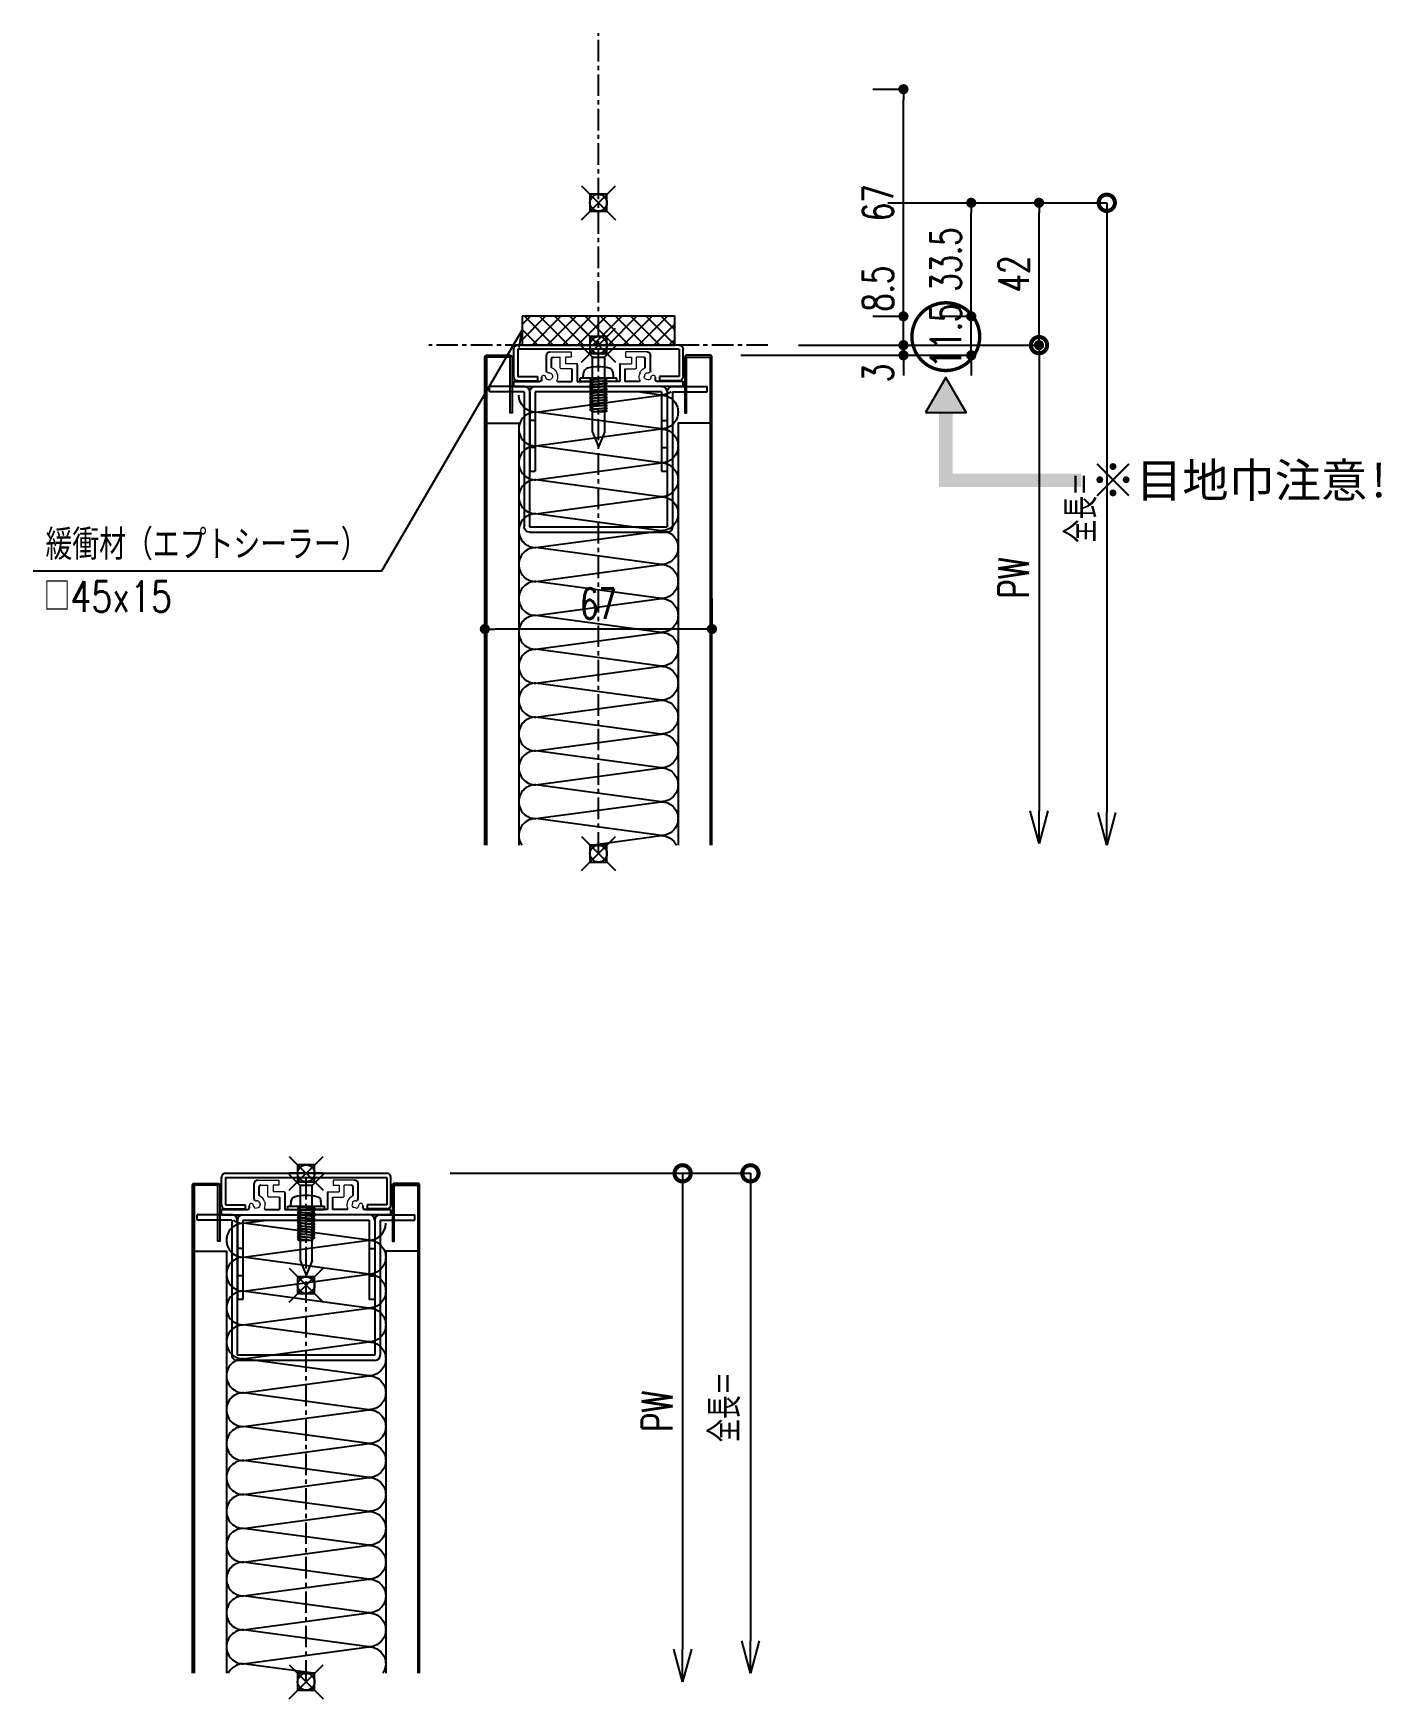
# Model space of a CAD drawing. Extents: x -275225 to 47266, y -41063 to 95295.
# Drawn here: x -221641.1 to -221243.3, y -17366.6 to -16875.3 of the extents above; entities that cross this region are included whole.
import ezdxf

# ---------------------------------------------------------------- set-up
doc = ezdxf.new("R2010")
doc.units = 0
doc.header["$LTSCALE"] = 0.2
doc.header["$PDMODE"] = 99
doc.header["$PDSIZE"] = 5
doc.linetypes.add('CENTER', pattern=[50.8, 31.75, -6.35, 6.35, -6.35])
doc.linetypes.add('HIDDEN', pattern=[9.525, 6.35, -3.175])
doc.layers.add('_ポイント', color=1, linetype='Continuous', plot=False)
for name, color, linetype in [('_基準', 1, 'CENTER'), ('_文字', 3, 'Continuous'), ('_製品', 4, 'Continuous'), ('_製品寸法', 9, 'Continuous')]:
    doc.layers.add(name, color=color, linetype=linetype)
doc.styles.add('OKAMURA', font='SIMPLEX.shx', dxfattribs={"width": 0.7, "bigfont": 'BIGFONT.shx'})
doc.styles.add('OKAMURA-M', font='')
doc.styles.get('OKAMURA-M').set_extended_font_data('MS Mincho')
doc.dimstyles.new('OKAMURA-003', dxfattribs={"dimscale": 3, "dimtxt": 3, "dimasz": 1, "dimexe": 0, "dimexo": 3, "dimgap": 1, "dimtad": 1, "dimdec": 3, "dimdsep": 46, "dimtxsty": 'OKAMURA', "dimblk1": 'DOT', "dimblk2": 'DOT', "dimsah": 1, "dimcen": 0, "dimclrd": 9, "dimclre": 9, "dimclrt": 3, "dimadec": 0, "dimazin": 0, "dimtfac": 1, "dimtdec": 3, "dimtix": 1, "dimtmove": 2, "dimatfit": 3, "dimldrblk": 'NONE', "dimfxl": 0, "dimtolj": 1, "dimarcsym": 0})

# ---------------------------------------------------------------- blocks, each defined once
blk = doc.blocks.new('_DOT')
at = {"color": 0, "linetype": 'ByBlock'}
blk.add_line((-0.5, 0), (-1, 0), dxfattribs=at)
at = {"color": 0, "linetype": 'ByBlock', "const_width": 0.5}
blk.add_lwpolyline([(-0.25, 0, 1), (0.25, 0, 1)], format="xyb", close=True, dxfattribs=at)
blk = doc.blocks.new('*D577')
at = {"layer": '_製品寸法', "color": 9, "lineweight": -2, "transparency": 16777216}
for p, q in [((-33.5, -116.76), (-33.5, -125.76)), ((33.5, -116.76), (33.5, -125.76)), ((30.5, -125.76), (-30.5, -125.76))]:
    blk.add_line(p, q, dxfattribs=at)
at = {"layer": 'Defpoints', "color": 0, "transparency": 16777216}
for p in [(-33.5, -125.76), (-33.5, -125.76), (33.5, -125.76)]:
    blk.add_point(p, dxfattribs=at)
at = {"layer": '_製品寸法', "color": 9, "lineweight": -2, "transparency": 16777216, "xscale": 3, "yscale": 3, "zscale": 3, "rotation": 180}
blk.add_blockref('_DOT', (-33.5, -125.76), dxfattribs=at)
at = {"layer": '_製品寸法', "color": 9, "lineweight": -2, "transparency": 16777216, "xscale": 3, "yscale": 3, "zscale": 3}
blk.add_blockref('_DOT', (33.5, -125.76), dxfattribs=at)
at = {"layer": '_製品寸法', "color": 3, "transparency": 16777216, "insert": (0, -118.26), "char_height": 9, "attachment_point": 5, "style": 'OKAMURA'}
blk.add_mtext('\\A1;67', dxfattribs=at)
blk = doc.blocks.new('_None')
blk = doc.blocks.new('_DotSmall')
at = {"color": 0, "linetype": 'ByBlock', "const_width": 0.5}
blk.add_lwpolyline([(-0.0625, 0, 1), (0.0625, 0, 1)], format="xyb", close=True, dxfattribs=at)
blk = doc.blocks.new('_Open30')
at = {"color": 0, "linetype": 'ByBlock', "lineweight": -2}
for p, q in [((-1, 0.268), (0, 0)), ((0, 0), (-1, -0.268)), ((0, 0), (-1, 0))]:
    blk.add_line(p, q, dxfattribs=at)
blk = doc.blocks.new('*D578')
at = {"layer": '_製品寸法', "color": 9, "lineweight": -2, "transparency": 16777216}
for p, q in [((59, -42), (130, -42)), ((130, -42), (130, -179.4))]:
    blk.add_line(p, q, dxfattribs=at)
at = {"layer": 'Defpoints', "color": 0, "transparency": 16777216}
for p in [(50, -42), (35, -189), (130, -189)]:
    blk.add_point(p, dxfattribs=at)
at = {"layer": '_製品寸法', "color": 9, "lineweight": -2, "transparency": 16777216, "xscale": 9.600000000000001, "yscale": 9.600000000000001, "zscale": 9.600000000000001}
for name, p, rotation in [('_DotSmall', (130, -42), 90), ('_Open30', (130, -189), 270)]:
    blk.add_blockref(name, p, dxfattribs=dict(at, rotation=rotation))
at = {"layer": '_製品寸法', "color": 3, "transparency": 16777216, "insert": (122.5, -110.7), "char_height": 9, "attachment_point": 5, "rotation": 90, "style": 'OKAMURA'}
blk.add_mtext('\\A1;PW', dxfattribs=at)
blk = doc.blocks.new('*D579')
at = {"layer": '_製品寸法', "color": 9, "lineweight": -2, "transparency": 16777216}
for p, q in [((121, 0), (130, 0)), ((130, -39), (130, -3)), ((59, -42), (130, -42))]:
    blk.add_line(p, q, dxfattribs=at)
at = {"layer": 'Defpoints', "color": 0, "transparency": 16777216}
for p in [(130, 0), (130, 0), (50, -42)]:
    blk.add_point(p, dxfattribs=at)
at = {"layer": '_製品寸法', "color": 9, "lineweight": -2, "transparency": 16777216, "xscale": 3, "yscale": 3, "zscale": 3}
for p, rotation in [((130, 0), 90), ((130, -42), 270)]:
    blk.add_blockref('_DOT', p, dxfattribs=dict(at, rotation=rotation))
at = {"layer": '_製品寸法', "color": 3, "transparency": 16777216, "insert": (122.5, -21), "char_height": 9, "attachment_point": 5, "rotation": 90, "style": 'OKAMURA'}
blk.add_mtext('\\A1;42', dxfattribs=at)
blk = doc.blocks.new('*D580')
at = {"layer": '_製品寸法', "color": 9, "lineweight": -2, "transparency": 16777216}
for p, q in [((110, -30.5), (110, -27.5)), ((101, -33.5), (110, -33.5)), ((110, -45), (110, -33.5)), ((42, -45), (110, -45)), ((110, -48), (110, -51))]:
    blk.add_line(p, q, dxfattribs=at)
at = {"layer": 'Defpoints', "color": 0, "transparency": 16777216}
for p in [(110, -33.5), (110, -33.5), (33, -45)]:
    blk.add_point(p, dxfattribs=at)
at = {"layer": '_製品寸法', "color": 9, "lineweight": -2, "transparency": 16777216, "xscale": 3, "yscale": 3, "zscale": 3}
for p, rotation in [((110, -33.5), 270), ((110, -45), 90)]:
    blk.add_blockref('_DOT', p, dxfattribs=dict(at, rotation=rotation))
at = {"layer": '_製品寸法', "color": 3, "transparency": 16777216, "insert": (102.5, -39.25), "char_height": 9, "attachment_point": 5, "rotation": 90, "style": 'OKAMURA'}
blk.add_mtext('\\A1;11.5', dxfattribs=at)
blk = doc.blocks.new('*D581')
at = {"layer": '_製品寸法', "color": 9, "lineweight": -2, "transparency": 16777216}
for p, q in [((101, 0), (110, 0)), ((110, -30.5), (110, -3)), ((101, -33.5), (110, -33.5))]:
    blk.add_line(p, q, dxfattribs=at)
at = {"layer": 'Defpoints', "color": 0, "transparency": 16777216}
for p in [(110, 0), (110, 0), (110, -33.5)]:
    blk.add_point(p, dxfattribs=at)
at = {"layer": '_製品寸法', "color": 9, "lineweight": -2, "transparency": 16777216, "xscale": 3, "yscale": 3, "zscale": 3}
for p, rotation in [((110, 0), 90), ((110, -33.5), 270)]:
    blk.add_blockref('_DOT', p, dxfattribs=dict(at, rotation=rotation))
at = {"layer": '_製品寸法', "color": 3, "transparency": 16777216, "insert": (102.5, -16.75), "char_height": 9, "attachment_point": 5, "rotation": 90, "style": 'OKAMURA'}
blk.add_mtext('\\A1;33.5', dxfattribs=at)
blk = doc.blocks.new('*D582')
at = {"layer": '_製品寸法', "color": 9, "lineweight": -2, "transparency": 16777216}
for p, q in [((90, -39), (90, -36)), ((59, -42), (90, -42)), ((90, -45), (90, -42)), ((42, -45), (90, -45)), ((90, -48), (90, -51))]:
    blk.add_line(p, q, dxfattribs=at)
at = {"layer": 'Defpoints', "color": 0, "transparency": 16777216}
for p in [(50, -42), (90, -42), (33, -45)]:
    blk.add_point(p, dxfattribs=at)
at = {"layer": '_製品寸法', "color": 9, "lineweight": -2, "transparency": 16777216, "xscale": 3, "yscale": 3, "zscale": 3}
for p, rotation in [((90, -42), 270), ((90, -45), 90)]:
    blk.add_blockref('_DOT', p, dxfattribs=dict(at, rotation=rotation))
at = {"layer": '_製品寸法', "color": 3, "transparency": 16777216, "insert": (82.5, -50.24), "char_height": 9, "attachment_point": 5, "rotation": 90, "style": 'OKAMURA'}
blk.add_mtext('\\A1;3', dxfattribs=at)
blk = doc.blocks.new('*D583')
at = {"layer": '_製品寸法', "color": 9, "lineweight": -2, "transparency": 16777216}
for p, q in [((90, -30.5), (90, -27.5)), ((81, -33.5), (90, -33.5)), ((90, -42), (90, -33.5)), ((59, -42), (90, -42)), ((90, -45), (90, -48))]:
    blk.add_line(p, q, dxfattribs=at)
at = {"layer": 'Defpoints', "color": 0, "transparency": 16777216}
for p in [(90, -33.5), (90, -33.5), (50, -42)]:
    blk.add_point(p, dxfattribs=at)
at = {"layer": '_製品寸法', "color": 9, "lineweight": -2, "transparency": 16777216, "xscale": 3, "yscale": 3, "zscale": 3}
for p, rotation in [((90, -33.5), 270), ((90, -42), 90)]:
    blk.add_blockref('_DOT', p, dxfattribs=dict(at, rotation=rotation))
at = {"layer": '_製品寸法', "color": 3, "transparency": 16777216, "insert": (82.5, -25.35), "char_height": 9, "attachment_point": 5, "rotation": 90, "style": 'OKAMURA'}
blk.add_mtext('\\A1;8.5', dxfattribs=at)
blk = doc.blocks.new('*D584')
at = {"layer": '_製品寸法', "color": 9, "lineweight": -2, "transparency": 16777216}
for p, q in [((81, 33.5), (90, 33.5)), ((90, -30.5), (90, 30.5)), ((81, -33.5), (90, -33.5))]:
    blk.add_line(p, q, dxfattribs=at)
at = {"layer": 'Defpoints', "color": 0, "transparency": 16777216}
for p in [(90, 33.5), (90, 33.5), (90, -33.5)]:
    blk.add_point(p, dxfattribs=at)
at = {"layer": '_製品寸法', "color": 9, "lineweight": -2, "transparency": 16777216, "xscale": 3, "yscale": 3, "zscale": 3}
for p, rotation in [((90, 33.5), 90), ((90, -33.5), 270)]:
    blk.add_blockref('_DOT', p, dxfattribs=dict(at, rotation=rotation))
at = {"layer": '_製品寸法', "color": 3, "transparency": 16777216, "insert": (82.5, 0), "char_height": 9, "attachment_point": 5, "rotation": 90, "style": 'OKAMURA'}
blk.add_mtext('\\A1;67', dxfattribs=at)
blk = doc.blocks.new('P16KONEJI')
at = {"layer": '_製品', "color": 0, "linetype": 'ByBlock'}
for p, q in [((3.3, 9.92), (1.84, 9.79)), ((3.3, 10.84), (3.3, 0)), ((4.3, 10.84), (3.3, 10.84)), ((4.3, 10.84), (4.3, 0)), ((3.3, 7.83), (3.35, 7.92)), ((3.35, 7.92), (3.45, 7.92)), ((3.35, 7.92), (3.75, 2.92)), ((3.45, 7.92), (3.7, 7.49)), ((3.45, 7.92), (3.85, 2.92)), ((3.9, 7.49), (4.15, 7.92)), ((4.15, 7.92), (4.25, 7.92)), ((4.15, 7.92), (4.55, 2.92)), ((4.25, 7.92), (4.5, 7.49)), ((4.25, 7.92), (4.65, 2.92)), ((4.7, 7.49), (4.95, 7.92)), ((4.95, 7.92), (5.35, 2.92)), ((4.95, 7.92), (5.05, 7.92)), ((5.05, 7.92), (5.45, 2.92)), ((5.05, 7.92), (5.3, 7.49)), ((5.5, 7.49), (5.75, 7.92)), ((5.75, 7.92), (5.85, 7.92)), ((5.75, 7.92), (6.15, 2.92)), ((5.85, 7.92), (6.1, 7.49)), ((5.85, 7.92), (6.25, 2.92)), ((6.3, 7.49), (6.55, 7.92)), ((6.55, 7.92), (6.65, 7.92)), ((6.55, 7.92), (6.95, 2.92)), ((6.65, 7.92), (6.9, 7.49)), ((6.65, 7.92), (7.05, 2.92)), ((7.1, 7.49), (7.35, 7.92)), ((7.35, 7.92), (7.45, 7.92)), ((7.35, 7.92), (7.75, 2.92)), ((7.45, 7.92), (7.7, 7.49)), ((7.45, 7.92), (7.85, 2.92)), ((7.9, 7.49), (8.15, 7.92)), ((8.15, 7.92), (8.25, 7.92)), ((8.15, 7.92), (8.55, 2.92)), ((8.25, 7.92), (8.5, 7.49)), ((8.25, 7.92), (8.65, 2.92)), ((8.7, 7.49), (8.95, 7.92)), ((8.95, 7.92), (9.05, 7.92)), ((8.95, 7.92), (9.35, 2.92)), ((9.05, 7.92), (9.3, 7.49)), ((9.05, 7.92), (9.45, 2.92)), ((9.5, 7.49), (9.75, 7.92)), ((9.75, 7.92), (9.85, 7.92)), ((9.75, 7.92), (10.15, 2.92)), ((9.85, 7.92), (10.1, 7.49)), ((9.85, 7.92), (10.25, 2.92)), ((10.3, 7.49), (10.55, 7.92)), ((10.55, 7.92), (10.65, 7.92)), ((10.55, 7.92), (10.95, 2.92)), ((10.65, 7.92), (10.9, 7.49)), ((10.65, 7.92), (11.05, 2.92)), ((11.1, 7.49), (11.35, 7.92)), ((11.35, 7.92), (11.45, 7.92)), ((11.35, 7.92), (11.75, 2.92)), ((11.45, 7.92), (11.7, 7.49)), ((11.45, 7.92), (11.85, 2.92)), ((11.9, 7.49), (12.15, 7.92)), ((12.15, 7.92), (12.25, 7.92)), ((12.15, 7.92), (12.55, 2.92)), ((12.25, 7.92), (12.5, 7.49)), ((12.25, 7.92), (12.65, 2.92)), ((12.7, 7.49), (12.95, 7.92)), ((12.95, 7.92), (13.05, 7.92)), ((12.95, 7.92), (13.3, 3.55)), ((13.05, 7.92), (13.3, 7.49)), ((13.05, 7.92), (13.3, 3.55)), ((13.3, 7.49), (13.3, 3.55)), ((3.3, 0.92), (1.84, 1.05)), ((3.5, 3.35), (3.75, 2.92)), ((3.75, 2.92), (3.85, 2.92)), ((3.85, 2.92), (4.1, 3.35)), ((4.3, 3.35), (4.55, 2.92)), ((4.55, 2.92), (4.65, 2.92)), ((4.65, 2.92), (4.9, 3.35)), ((5.1, 3.35), (5.35, 2.92)), ((5.35, 2.92), (5.45, 2.92)), ((5.45, 2.92), (5.7, 3.35)), ((5.9, 3.35), (6.15, 2.92)), ((6.15, 2.92), (6.25, 2.92)), ((6.25, 2.92), (6.5, 3.35)), ((6.7, 3.35), (6.95, 2.92)), ((6.95, 2.92), (7.05, 2.92)), ((7.05, 2.92), (7.3, 3.35)), ((7.5, 3.35), (7.75, 2.92)), ((7.75, 2.92), (7.85, 2.92)), ((7.85, 2.92), (8.1, 3.35)), ((8.3, 3.35), (8.55, 2.92)), ((8.55, 2.92), (8.65, 2.92)), ((8.65, 2.92), (8.9, 3.35)), ((9.1, 3.35), (9.35, 2.92)), ((9.35, 2.92), (9.45, 2.92)), ((9.45, 2.92), (9.7, 3.35)), ((9.9, 3.35), (10.15, 2.92)), ((10.15, 2.92), (10.25, 2.92)), ((10.25, 2.92), (10.5, 3.35)), ((10.7, 3.35), (10.95, 2.92)), ((10.95, 2.92), (11.05, 2.92)), ((11.05, 2.92), (11.3, 3.35)), ((11.5, 3.35), (11.75, 2.92)), ((11.75, 2.92), (11.85, 2.92)), ((11.85, 2.92), (12.1, 3.35)), ((12.3, 3.35), (12.55, 2.92)), ((12.55, 2.92), (12.65, 2.92)), ((12.65, 2.92), (12.9, 3.35)), ((13.3, 3.55), (12.96, 3.4)), ((4.3, 0), (3.3, 0))]:
    blk.add_line(p, q, dxfattribs=at)
for centre, radius, start, end in [((12, 5.42), 12, 164.506, 195.494), ((1.98, 8.2), 1.6, 95, 164.506), ((3.8, 7.54), 0.115, 210, 330), ((4.6, 7.54), 0.115, 210, 330), ((5.4, 7.54), 0.115, 210, 330), ((6.2, 7.54), 0.115, 210, 330), ((7, 7.54), 0.115, 210, 330), ((7.8, 7.54), 0.115, 210, 330), ((8.6, 7.54), 0.115, 210, 330), ((9.4, 7.54), 0.115, 210, 330), ((10.2, 7.54), 0.115, 210, 330), ((11, 7.54), 0.115, 210, 330), ((11.8, 7.54), 0.115, 210, 330), ((12.6, 7.54), 0.115, 210, 330), ((1.98, 2.64), 1.6, 195.494, 265), ((3.4, 3.3), 0.115, 30, 150), ((4.2, 3.3), 0.115, 30, 150), ((5, 3.3), 0.115, 30, 150), ((5.8, 3.3), 0.115, 30, 150), ((6.6, 3.3), 0.115, 30, 150), ((7.4, 3.3), 0.115, 30, 150), ((8.2, 3.3), 0.115, 30, 150), ((9, 3.3), 0.115, 30, 150), ((9.8, 3.3), 0.115, 30, 150), ((10.6, 3.3), 0.115, 30, 150), ((11.4, 3.3), 0.115, 30, 150), ((12.2, 3.3), 0.115, 30, 150), ((13, 3.3), 0.115, 112.5605, 150)]:
    blk.add_arc(centre, radius, start, end, dxfattribs=at)
blk = doc.blocks.new('A$C6158021A')
at = {"color": 0, "linetype": 'ByBlock'}
for p, q in [((-13.799999, 32.100011), (-12.200001, 32.100011)), ((-13.799999, 21.900011), (-13.799999, 32.100011)), ((-12.200001, 21.900013), (-12.200001, 32.100011)), ((-55.200001, -20.29999), (-55.200001, 20.300013)), ((-13.801264, 21.900011), (-53.600001, 21.900011)), ((-13.800001, 20.300013), (-53.600001, 20.300013)), ((-53.600001, -20.29999), (-53.600001, 20.300013)), ((-13.800001, 20.250011), (-37.200001, 20.250011)), ((-37.200001, 18.650011), (-37.200001, 20.250011)), ((-30.200001, 18.650011), (-30.200001, 20.250011)), ((-22.200001, 18.650011), (-22.200001, 20.250011)), ((-13.800001, 18.650011), (-37.200001, 18.650011)), ((-13.800001, 18.650011), (-13.800001, -18.649989)), ((-13.800001, -18.649989), (-37.200001, -18.649989)), ((-37.200001, -20.249989), (-37.200001, -18.649989)), ((-30.200001, -18.649988), (-30.200001, -20.249988)), ((-22.200001, -18.649988), (-22.200001, -20.249988)), ((-13.799999, -20.29999), (-53.600001, -20.29999)), ((-13.799999, -21.899989), (-53.600001, -21.899989)), ((-13.800001, -20.249989), (-37.200001, -20.249989)), ((-13.799999, -21.899988), (-13.799999, -32.099988)), ((-12.200001, -21.900013), (-12.200001, -32.100011)), ((-13.799999, -32.099989), (-12.200001, -32.099989))]:
    blk.add_line(p, q, dxfattribs=at)
for centre, start, end in [((-53.600001, 20.300011), 90, 180), ((-13.800001, 21.900013), 270, 0), ((-13.800001, 18.650011), 0, 90), ((-13.800001, -18.649989), 270, 0), ((-53.600001, -20.299988), 180, 270), ((-13.800001, -21.900013), 0, 90)]:
    blk.add_arc(centre, 1.6, start, end, dxfattribs=at)
blk = doc.blocks.new('A$C74EC5A1A')
at = {"layer": '_製品', "color": 0, "linetype": 'ByBlock'}
for p, q in [((0, 10), (0, 8.9)), ((0.2, 10.2), (24.7, 10.2)), ((0.2, 10.2), (24.7, 10.2)), ((0.2, 10.2), (24.7, 10.2)), ((25, 9.9), (24.7, 10.2)), ((25.3, 10.2), (24.7, 10.2)), ((25.3, 10.2), (25, 9.9)), ((49.8, 10.2), (25.3, 10.2)), ((50, 10), (50, 8.9)), ((0.2, 8.7), (7.72, 8.7)), ((5.4, 8.7), (0.5, 8.7)), ((7.4, 8.7), (2.5, 8.7)), ((8.22, 7.46), (8.22, 8.2)), ((9.66, 5.57), (9.66, 1)), ((9.84, 6), (9.74, 5.83)), ((12.88, 8.7), (17.19, 8.7)), ((17.19, 5), (17.19, 8.7)), ((18.69, 8.7), (24.7, 8.7)), ((18.69, 3.7), (18.69, 8.7)), ((24.7, 8.7), (25, 9)), ((25.3, 8.7), (25, 9)), ((31.31, 8.7), (25.3, 8.7)), ((31.31, 3.7), (31.31, 8.7)), ((37.12, 8.7), (32.81, 8.7)), ((32.81, 5), (32.81, 8.7)), ((40.16, 6), (40.26, 5.83)), ((40.34, 5.57), (40.34, 1)), ((41.78, 7.46), (41.78, 8.2)), ((49.8, 8.7), (42.28, 8.7)), ((11.16, 4.55), (11.16, 2)), ((38.84, 4.55), (38.84, 2))]:
    blk.add_line(p, q, dxfattribs=at)
at = {"layer": '_製品', "color": 0, "linetype": 'ByBlock', "lineweight": 15}
for p, q in [((9.51, 7.69), (9.38, 7.2)), ((10.39, 6.15), (10.27, 6.19)), ((10.43, 8.22), (10.91, 8.09)), ((10.43, 8.22), (10.91, 8.09)), ((11.31, 6.68), (11.44, 7.17)), ((12.76, 6.3), (12.89, 6.78)), ((17.19, 5), (14.05, 5)), ((32.81, 5), (35.95, 5)), ((37.24, 6.3), (37.11, 6.78)), ((38.69, 6.68), (38.56, 7.17)), ((39.57, 8.22), (39.09, 8.09)), ((39.57, 8.22), (39.09, 8.09)), ((39.61, 6.15), (39.73, 6.19)), ((40.49, 7.69), (40.62, 7.2)), ((11.66, 1.5), (13.75, 1.5)), ((13.75, 4.7), (13.75, 1.5)), ((18.49, 3.5), (15.25, 3.5)), ((15.25, 1.5), (15.25, 3.5)), ((17, 1.5), (15.25, 1.5)), ((17, 0), (17, 1.5)), ((31.51, 3.5), (34.75, 3.5)), ((33, 0), (33, 1.5)), ((33, 1.5), (34.75, 1.5)), ((34.75, 1.5), (34.75, 3.5)), ((36.25, 4.7), (36.25, 1.5)), ((38.34, 1.5), (36.25, 1.5)), ((10.66, 0), (17, 0)), ((39.34, 0), (33, 0))]:
    blk.add_line(p, q, dxfattribs=at)
at = {"layer": '_製品', "color": 0, "linetype": 'ByBlock'}
for centre, radius, start, end in [((0.2, 10), 0.2, 90, 180), ((49.8, 10), 0.2, 0, 90), ((0.2, 8.9), 0.2, 180, 270), ((7.72, 8.2), 0.5, 0, 90), ((10.16, 5.57), 0.5, 147.6627, 180), ((39.84, 5.57), 0.5, 0, 32.3373), ((42.28, 8.2), 0.5, 90, 180), ((49.8, 8.9), 0.2, 270, 0), ((10.66, 1), 1, 180, 270), ((11.66, 2), 0.5, 180, 270), ((18.49, 3.7), 0.2, 270, 0), ((31.51, 3.7), 0.2, 180, 270), ((38.34, 2), 0.5, 270, 0), ((39.34, 1), 1, 270, 0)]:
    blk.add_arc(centre, radius, start, end, dxfattribs=at)
at = {"layer": '_製品', "color": 0, "linetype": 'ByBlock', "lineweight": 15}
for centre, radius, start, end in [((8.83, 7.46), 0.607, 180, 334.8239), ((10.23, 7.49), 0.75, 75, 165), ((10.17, 5.82), 0.375, 75, 152.8081), ((10.59, 6.88), 0.75, 255, 345), ((10.72, 7.36), 0.75, 345, 75), ((10.59, 6.88), 2.25, 288.4094, 345), ((12.88, 8.5), 0.2, 90, 207.8181), ((10.72, 7.36), 2.25, 345, 27.8181), ((14.05, 4.7), 0.3, 90, 180), ((35.95, 4.7), 0.3, 0, 90), ((39.28, 7.36), 2.25, 152.1819, 195), ((37.12, 8.5), 0.2, 332.1819, 90), ((39.41, 6.88), 2.25, 195, 251.5906), ((39.28, 7.36), 0.75, 105, 195), ((39.41, 6.88), 0.75, 195, 285), ((39.77, 7.49), 0.75, 15, 105), ((39.83, 5.82), 0.375, 27.1919, 105), ((41.17, 7.46), 0.607, 205.1761, 0), ((11.36, 4.55), 0.2, 108.4094, 180), ((38.64, 4.55), 0.2, 0, 71.5906)]:
    blk.add_arc(centre, radius, start, end, dxfattribs=at)
blk = doc.blocks.new('A$C7A8C021E')
at = {"color": 0, "linetype": 'ByBlock'}
for p, q in [((1.2, 10.5), (7, 10.5)), ((7, 9.3), (7, 10.5)), ((48.8, 10.5), (43, 10.5)), ((43, 9.3), (43, 10.5)), ((0, 9.3), (0, 1.2)), ((1.2, 1.2), (1.2, 9.3)), ((1.2, 9.3), (7, 9.3)), ((48.8, 9.3), (43, 9.3)), ((48.8, 1.2), (48.8, 9.3)), ((50, 9.3), (50, 1.2)), ((48.8, 1.2), (1.2, 1.2)), ((48.8, 0), (1.2, 0))]:
    blk.add_line(p, q, dxfattribs=at)
for centre, start, end in [((1.2, 9.3), 90, 180), ((48.8, 9.3), 0, 90), ((1.2, 1.2), 180, 270), ((48.8, 1.2), 270, 0)]:
    blk.add_arc(centre, 1.2, start, end, dxfattribs=at)
blk = doc.blocks.new('A$C693A4085')
for p, q in [((-1.78, 25.71), (0, 30)), ((1.78, 25.71), (0, 30)), ((-1.78, 25.71), (-1.78, 3.56)), ((1.78, 3.56), (1.78, 25.71)), ((-5, 0.33), (-1.78, 3.56)), ((-5, 0.33), (-5, 0)), ((-5, 0), (5, 0)), ((-1.78, 3.56), (1.78, 3.56)), ((5, 0.33), (1.78, 3.56)), ((5, 0.33), (5, 0))]:
    blk.add_line(p, q)
blk = doc.blocks.new('P16-SH_交差（負）')
h = blk.add_hatch()
h.set_pattern_fill('ANSI37', color=256, angle=90, style=0)
h.set_pattern_definition([(135, (2054.6338, -2599.3073), (-2.245064, -2.245064), []), (225, (2054.6338, -2599.3073), (2.245064, -2.245064), [])])
h.paths.add_polyline_path([(-22.5, 33.5), (-22.5, 42), (22.5, 42), (22.5, 33.5)])
at = {"color": 6, "linetype": 'ByBlock', "ltscale": 0.5}
blk.add_line((-18.5, 61.74), (18.5, 56.74), dxfattribs=at)
at = {"color": 0, "linetype": 'ByBlock', "ltscale": 0.5}
for q in [(11.54, 55.8), (18.5, 56.74)]:
    blk.add_line((18.5, 56.74), q, dxfattribs=at)
for points in [[(-33.5, 189.5), (-33.5, 45.5, 0.414214), (-33, 45), (-26, 45, 0.414214), (-25.5, 45.5), (-25.5, 62), (-26, 62), (-26, 45.5), (-33, 45.5), (-33, 189.5)], [(33.5, 189.5), (33.5, 45.5, -0.414214), (33, 45), (26, 45, -0.414214), (25.5, 45.5), (25.5, 62), (26, 62), (26, 45.5), (33, 45.5), (33, 189.5)]]:
    blk.add_lwpolyline(points, format="xyb")
for points in [[(-33, 65), (-23.5, 65), (-23.5, 189.5)], [(33, 65), (23.5, 65), (23.5, 189.5)]]:
    blk.add_lwpolyline(points)
at = {"color": 6, "linetype": 'ByBlock', "ltscale": 0.5}
for points in [[(18.5, 176.7), (18.5, 176.7, 0.414214), (23.5, 181.7), (23.5, 181.7, 0.414214), (18.5, 186.7), (18.5, 186.7), (-18.5, 181.7), (-18.5, 181.7, -0.414214), (-23.5, 186.7), (-23.5, 186.7, -0.14956), (-22.64, 189.5, -0.14956)], [(18.5, 186.7), (18.5, 186.7, 0.286118), (22.99, 189.5, 0.286118)], [(18.5, 166.7), (18.5, 166.7, 0.414214), (23.5, 171.7), (23.5, 171.7, 0.414214), (18.5, 176.7), (18.5, 176.7), (-18.5, 171.7), (-18.5, 171.7, -0.414214), (-23.5, 176.7), (-23.5, 176.7, -0.414214), (-18.5, 181.7), (-18.5, 181.7), (18.5, 176.7)], [(18.5, 156.7), (18.5, 156.7, 0.414214), (23.5, 161.7), (23.5, 161.7, 0.414214), (18.5, 166.7), (18.5, 166.7), (-18.5, 161.7), (-18.5, 161.7, -0.414214), (-23.5, 166.7), (-23.5, 166.7, -0.414214), (-18.5, 171.7), (-18.5, 171.7), (18.5, 166.7)], [(18.5, 146.74), (18.5, 146.74, 0.414214), (23.5, 151.74), (23.5, 151.74, 0.414214), (18.5, 156.74), (18.5, 156.74), (-18.5, 151.74), (-18.5, 151.74, -0.414214), (-23.5, 156.74), (-23.5, 156.74, -0.414214), (-18.5, 161.74), (-18.5, 161.74), (18.5, 156.74)], [(18.5, 136.74), (18.5, 136.74, 0.414214), (23.5, 141.74), (23.5, 141.74, 0.414214), (18.5, 146.74), (18.5, 146.74), (-18.5, 141.74), (-18.5, 141.74, -0.414214), (-23.5, 146.74), (-23.5, 146.74, -0.414214), (-18.5, 151.74), (-18.5, 151.74), (18.5, 146.74)], [(18.5, 126.74), (18.5, 126.74, 0.414214), (23.5, 131.74), (23.5, 131.74, 0.414214), (18.5, 136.74), (18.5, 136.74), (-18.5, 131.74), (-18.5, 131.74, -0.414214), (-23.5, 136.74), (-23.5, 136.74, -0.414214), (-18.5, 141.74), (-18.5, 141.74), (18.5, 136.74)], [(18.5, 116.74), (18.5, 116.74, 0.414214), (23.5, 121.74), (23.5, 121.74, 0.414214), (18.5, 126.74), (18.5, 126.74), (-18.5, 121.74), (-18.5, 121.74, -0.414214), (-23.5, 126.74), (-23.5, 126.74, -0.414214), (-18.5, 131.74), (-18.5, 131.74), (18.5, 126.74)], [(18.5, 106.74), (18.5, 106.74, 0.414214), (23.5, 111.74), (23.5, 111.74, 0.414214), (18.5, 116.74), (18.5, 116.74), (-18.5, 111.74), (-18.5, 111.74, -0.414214), (-23.5, 116.74), (-23.5, 116.74, -0.414214), (-18.5, 121.74), (-18.5, 121.74), (18.5, 116.74)], [(18.5, 96.74), (18.5, 96.74, 0.414214), (23.5, 101.74), (23.5, 101.74, 0.414214), (18.5, 106.74), (18.5, 106.74), (-18.5, 101.74), (-18.5, 101.74, -0.414214), (-23.5, 106.74), (-23.5, 106.74, -0.414214), (-18.5, 111.74), (-18.5, 111.74), (18.5, 106.74)], [(18.5, 86.74), (18.5, 86.74, 0.414214), (23.5, 91.74), (23.5, 91.74, 0.414214), (18.5, 96.74), (18.5, 96.74), (-18.5, 91.74), (-18.5, 91.74, -0.414214), (-23.5, 96.74), (-23.5, 96.74, -0.414214), (-18.5, 101.74), (-18.5, 101.74), (18.5, 96.74)], [(18.5, 76.74), (18.5, 76.74, 0.414214), (23.5, 81.74), (23.5, 81.74, 0.414214), (18.5, 86.74), (18.5, 86.74), (-18.5, 81.74), (-18.5, 81.74, -0.414214), (-23.5, 86.74), (-23.5, 86.74, -0.414214), (-18.5, 91.74), (-18.5, 91.74), (18.5, 86.74)], [(18.5, 66.74), (18.5, 66.74, 0.414214), (23.5, 71.74), (23.5, 71.74, 0.414214), (18.5, 76.74), (18.5, 76.74), (-18.5, 71.74), (-18.5, 71.74, -0.414214), (-23.5, 76.74), (-23.5, 76.74, -0.414214), (-18.5, 81.74), (-18.5, 81.74), (18.5, 76.74)], [(18.5, 56.74), (18.5, 56.74, 0.414214), (23.5, 61.74), (23.5, 61.74, 0.414214), (18.5, 66.74), (18.5, 66.74), (-18.5, 61.74), (-18.5, 61.74, -0.414214), (-23.5, 66.74), (-23.5, 66.74, -0.414214), (-18.5, 71.74), (-18.5, 71.74), (18.5, 66.74)]]:
    blk.add_lwpolyline(points, format="xyb", dxfattribs=at)
blk.add_lwpolyline([(-2.2, 189.5), (18.5, 186.7)], dxfattribs=at)
blk.add_lwpolyline([(-22.5, 33.5), (-22.5, 42), (22.5, 42), (22.5, 33.5)], close=True)
blk.add_arc((-18.5, 56.74), 5, 90, 180, dxfattribs=at)
at = {"color": 0, "linetype": 'ByBlock', "ltscale": 0.5}
blk.add_arc((18.5, 51.74), 5, 54.284, 90, dxfattribs=at)
at = {"layer": '_ポイント'}
for p in [(0, 192), (0, 42), (0, 0)]:
    blk.add_point(p, dxfattribs=at)
at = {"layer": '_基準'}
for p, q in [((0, 192), (0, -50)), ((50, 42), (-50, 42))]:
    blk.add_line(p, q, dxfattribs=at)
for name, p in [('A$C693A4085', (0, 42)), ('A$C74EC5A1A', (-25, 44)), ('A$C7A8C021E', (-25, 42))]:
    blk.add_blockref(name, p)
at = {"color": 6, "xscale": -1, "rotation": 270}
blk.add_blockref('P16KONEJI', (-5.42, 48.4), dxfattribs=at)
at = {"layer": '_製品', "color": 0, "rotation": 270}
blk.add_blockref('A$C6158021A', (0, 42), dxfattribs=at)
blk = doc.blocks.new('*D576')
at = {"layer": '_製品寸法', "color": 9, "lineweight": -2, "transparency": 16777216}
for p, q in [((85.36, 0), (150, 0)), ((150, 0), (150, -179.9))]:
    blk.add_line(p, q, dxfattribs=at)
at = {"layer": 'Defpoints', "color": 0, "transparency": 16777216}
for p in [(76.36, 0), (33.5, -189.5), (150, -189.5)]:
    blk.add_point(p, dxfattribs=at)
at = {"layer": '_製品寸法', "color": 9, "lineweight": -2, "transparency": 16777216, "xscale": 9.600000000000001, "yscale": 9.600000000000001, "zscale": 9.600000000000001}
for name, p, rotation in [('_DotSmall', (150, 0), 90), ('_Open30', (150, -189.5), 270)]:
    blk.add_blockref(name, p, dxfattribs=dict(at, rotation=rotation))
at = {"layer": '_製品寸法', "color": 3, "transparency": 16777216, "insert": (142.5, -89.95), "char_height": 9, "attachment_point": 5, "rotation": 90, "style": 'OKAMURA'}
blk.add_mtext('\\A1;全長＝', dxfattribs=at)
blk = doc.blocks.new('A$C2E691BA0')
at = {"color": 6, "linetype": 'ByBlock', "ltscale": 0.5}
blk.add_line((-13.26, 18.5), (-18.26, -18.5), dxfattribs=at)
at = {"color": 0, "linetype": 'ByBlock', "ltscale": 0.5}
for q in [(-19.2, -11.54), (-18.26, -18.5)]:
    blk.add_line((-18.26, -18.5), q, dxfattribs=at)
for points in [[(114.5, 33.5), (-29.5, 33.5, 0.414214), (-30, 33), (-30, 26, 0.414214), (-29.5, 25.5), (-13, 25.5), (-13, 26), (-29.5, 26), (-29.5, 33), (114.5, 33)], [(114.5, -33.5), (-29.5, -33.5, -0.414214), (-30, -33), (-30, -26, -0.414214), (-29.5, -25.5), (-13, -25.5), (-13, -26), (-29.5, -26), (-29.5, -33), (114.5, -33)]]:
    blk.add_lwpolyline(points, format="xyb")
for points in [[(-10, 33), (-10, 23.5), (114.5, 23.5)], [(-10, -33), (-10, -23.5), (114.5, -23.5)]]:
    blk.add_lwpolyline(points)
at = {"color": 6, "linetype": 'ByBlock', "ltscale": 0.5}
for points in [[(-18.26, -18.5), (-18.26, -18.5, 0.414214), (-13.26, -23.5), (-13.26, -23.5, 0.414214), (-8.26, -18.5), (-8.26, -18.5), (-13.26, 18.5), (-13.26, 18.5, -0.414214), (-8.26, 23.5), (-8.26, 23.5, -0.414214), (-3.26, 18.5), (-3.26, 18.5), (-8.26, -18.5)], [(-8.26, -18.5), (-8.26, -18.5, 0.414214), (-3.26, -23.5), (-3.26, -23.5, 0.414214), (1.74, -18.5), (1.74, -18.5), (-3.26, 18.5), (-3.26, 18.5, -0.414214), (1.74, 23.5), (1.74, 23.5, -0.414214), (6.74, 18.5), (6.74, 18.5), (1.74, -18.5)], [(1.74, -18.5), (1.74, -18.5, 0.414214), (6.74, -23.5), (6.74, -23.5, 0.414214), (11.74, -18.5), (11.74, -18.5), (6.74, 18.5), (6.74, 18.5, -0.414214), (11.74, 23.5), (11.74, 23.5, -0.414214), (16.74, 18.5), (16.74, 18.5), (11.74, -18.5)], [(11.74, -18.5), (11.74, -18.5, 0.414214), (16.74, -23.5), (16.74, -23.5, 0.414214), (21.74, -18.5), (21.74, -18.5), (16.74, 18.5), (16.74, 18.5, -0.414214), (21.74, 23.5), (21.74, 23.5, -0.414214), (26.74, 18.5), (26.74, 18.5), (21.74, -18.5)], [(21.74, -18.5), (21.74, -18.5, 0.414214), (26.74, -23.5), (26.74, -23.5, 0.414214), (31.74, -18.5), (31.74, -18.5), (26.74, 18.5), (26.74, 18.5, -0.414214), (31.74, 23.5), (31.74, 23.5, -0.414214), (36.74, 18.5), (36.74, 18.5), (31.74, -18.5)], [(31.74, -18.5), (31.74, -18.5, 0.414214), (36.74, -23.5), (36.74, -23.5, 0.414214), (41.74, -18.5), (41.74, -18.5), (36.74, 18.5), (36.74, 18.5, -0.414214), (41.74, 23.5), (41.74, 23.5, -0.414214), (46.74, 18.5), (46.74, 18.5), (41.74, -18.5)], [(41.74, -18.5), (41.74, -18.5, 0.414214), (46.74, -23.5), (46.74, -23.5, 0.414214), (51.74, -18.5), (51.74, -18.5), (46.74, 18.5), (46.74, 18.5, -0.414214), (51.74, 23.5), (51.74, 23.5, -0.414214), (56.74, 18.5), (56.74, 18.5), (51.74, -18.5)], [(51.74, -18.5), (51.74, -18.5, 0.414214), (56.74, -23.5), (56.74, -23.5, 0.414214), (61.74, -18.5), (61.74, -18.5), (56.74, 18.5), (56.74, 18.5, -0.414214), (61.74, 23.5), (61.74, 23.5, -0.414214), (66.74, 18.5), (66.74, 18.5), (61.74, -18.5)], [(61.74, -18.5), (61.74, -18.5, 0.414214), (66.74, -23.5), (66.74, -23.5, 0.414214), (71.74, -18.5), (71.74, -18.5), (66.74, 18.5), (66.74, 18.5, -0.414214), (71.74, 23.5), (71.74, 23.5, -0.414214), (76.74, 18.5), (76.74, 18.5), (71.74, -18.5)], [(71.74, -18.5), (71.74, -18.5, 0.414214), (76.74, -23.5), (76.74, -23.5, 0.414214), (81.74, -18.5), (81.74, -18.5), (76.74, 18.5), (76.74, 18.5, -0.414214), (81.74, 23.5), (81.74, 23.5, -0.414214), (86.74, 18.5), (86.74, 18.5), (81.74, -18.5)], [(81.7, -18.5), (81.7, -18.5, 0.414214), (86.7, -23.5), (86.7, -23.5, 0.414214), (91.7, -18.5), (91.7, -18.5), (86.7, 18.5), (86.7, 18.5, -0.414214), (91.7, 23.5), (91.7, 23.5, -0.414214), (96.7, 18.5), (96.7, 18.5), (91.7, -18.5)], [(91.7, -18.5), (91.7, -18.5, 0.414214), (96.7, -23.5), (96.7, -23.5, 0.414214), (101.7, -18.5), (101.7, -18.5), (96.7, 18.5), (96.7, 18.5, -0.414214), (101.7, 23.5), (101.7, 23.5, -0.414214), (106.7, 18.5), (106.7, 18.5), (101.7, -18.5)], [(101.7, -18.5), (101.7, -18.5, 0.414214), (106.7, -23.5), (106.7, -23.5, 0.414214), (111.7, -18.5), (111.7, -18.5), (106.7, 18.5), (106.7, 18.5, -0.414214), (111.7, 23.5), (111.7, 23.5, -0.14956), (114.5, 22.64, -0.14956)], [(111.7, -18.5), (111.7, -18.5, 0.286118), (114.5, -22.99, 0.286118)]]:
    blk.add_lwpolyline(points, format="xyb", dxfattribs=at)
blk.add_lwpolyline([(114.5, 2.2), (111.7, -18.5)], dxfattribs=at)
blk.add_arc((-18.26, 18.5), 5, 0, 90, dxfattribs=at)
at = {"color": 0, "linetype": 'ByBlock', "ltscale": 0.5}
blk.add_arc((-23.26, -18.5), 5, 324.284, 0, dxfattribs=at)
at = {"layer": '_ポイント'}
for p in [(-33, 0), (117, 0)]:
    blk.add_point(p, dxfattribs=at)
at = {"rotation": 270}
for name, p in [('A$C7A8C021E', (-33, 25)), ('A$C74EC5A1A', (-31, 25)), ('A$C693A4085', (-33, 0))]:
    blk.add_blockref(name, p, dxfattribs=at)
at = {"color": 6, "xscale": -1, "rotation": 180}
blk.add_blockref('P16KONEJI', (-26.6, 5.42), dxfattribs=at)
at = {"layer": '_製品', "color": 0, "rotation": 180}
blk.add_blockref('A$C6158021A', (-33, 0), dxfattribs=at)
blk = doc.blocks.new('*D588')
at = {"layer": '_製品寸法', "color": 9, "lineweight": -2, "transparency": 16777216}
for p, q in [((42.5, 33), (111.1, 33)), ((111.1, 33), (111.1, -107.4))]:
    blk.add_line(p, q, dxfattribs=at)
at = {"layer": 'Defpoints', "color": 0, "transparency": 16777216}
for p in [(33.5, 33), (0, -117), (111.1, -117)]:
    blk.add_point(p, dxfattribs=at)
at = {"layer": '_製品寸法', "color": 9, "lineweight": -2, "transparency": 16777216, "xscale": 9.600000000000001, "yscale": 9.600000000000001, "zscale": 9.600000000000001}
for name, p, rotation in [('_DotSmall', (111.1, 33), 90), ('_Open30', (111.1, -117), 270)]:
    blk.add_blockref(name, p, dxfattribs=dict(at, rotation=rotation))
at = {"layer": '_製品寸法', "color": 3, "transparency": 16777216, "insert": (103.6, -37.2), "char_height": 9, "attachment_point": 5, "rotation": 90, "style": 'OKAMURA'}
blk.add_mtext('\\A1;PW', dxfattribs=at)
blk = doc.blocks.new('*D589')
at = {"layer": '_製品寸法', "color": 9, "lineweight": -2, "transparency": 16777216}
for p, q in [((85.36, 33), (131.1, 33)), ((131.1, 33), (131.1, -104.9))]:
    blk.add_line(p, q, dxfattribs=at)
at = {"layer": 'Defpoints', "color": 0, "transparency": 16777216}
for p in [(76.36, 33), (33.5, -114.5), (131.1, -114.5)]:
    blk.add_point(p, dxfattribs=at)
at = {"layer": '_製品寸法', "color": 9, "lineweight": -2, "transparency": 16777216, "xscale": 9.600000000000001, "yscale": 9.600000000000001, "zscale": 9.600000000000001}
for name, p, rotation in [('_DotSmall', (131.1, 33), 90), ('_Open30', (131.1, -114.5), 270)]:
    blk.add_blockref(name, p, dxfattribs=dict(at, rotation=rotation))
at = {"layer": '_製品寸法', "color": 3, "transparency": 16777216, "insert": (123.6, -35.95), "char_height": 9, "attachment_point": 5, "rotation": 90, "style": 'OKAMURA'}
blk.add_mtext('\\A1;全長＝', dxfattribs=at)
blk = doc.blocks.new('*U575')
at = {"layer": '_文字'}
h = blk.add_hatch(color=1, dxfattribs=at)
h.dxf.hatch_style = 1
h.paths.add_polyline_path([(96.5, -61.8923), (108.5, -61.8923), (102.5, -51.5)])
at = {"layer": '_文字', "color": 1, "linetype": 'HIDDEN', "const_width": 1}
blk.add_lwpolyline([(92.5, -39.5, -1), (112.5, -39.5, -1)], format="xyb", close=True, dxfattribs=at)
at = {"layer": '_文字', "color": 9}
blk.add_lwpolyline([(-23.424, -42.7401), (-22.5, -37.5), (-64.0049, -108.637), (-166.7439, -108.637)], dxfattribs=at)
at = {"layer": '_文字', "color": 1}
blk.add_lwpolyline([(96.5, -61.8923), (108.5, -61.8923), (102.5, -51.5)], close=True, dxfattribs=at)
at = {"layer": '_文字', "color": 1, "const_width": 4}
blk.add_lwpolyline([(142.5, -81.8923), (102.5, -81.8923), (102.5, -61.8923)], dxfattribs=at)
at = {"layer": '_製品', "xscale": -1, "rotation": 180}
blk.add_blockref('P16-SH_交差（負）', (0, 0), dxfattribs=at)
at = {"layer": '_文字', "color": 1, "style": 'OKAMURA-M'}
blk.add_text('※目地巾注意!', height=10, dxfattribs=at).set_placement((145, -86.8923))
at = {"layer": '_文字', "style": 'OKAMURA', "width": 0.8}
for s, p in [('緩衝材（エプトシーラー）', (-163.1427, -105.3459)), ('□45x15', (-163.7004, -120.6785))]:
    blk.add_text(s, height=9, dxfattribs=at).set_placement(p)
at = {"layer": '_製品寸法'}
for base, p1, p2, angle, picture, middle in [((90, 33.5), (90, -33.5), (90, 33.5), 270, '*D584', (82.5, 0)), ((130, 0), (50, -42), (130, 0), 90, '*D579', (122.5, -21)), ((110, 0), (110, -33.5), (110, 0), 90, '*D581', (102.5, -16.75)), ((110, -33.5), (33, -45), (110, -33.5), 90, '*D580', (102.5, -39.25))]:
    dim = blk.add_linear_dim(base=base, p1=p1, p2=p2, angle=angle, dimstyle='OKAMURA-003', dxfattribs=at)
    dim.commit()
    dim.dimension.update_dxf_attribs({"geometry": picture, "text_midpoint": middle})
for base, p1, p2, angle, text, picture, middle in [((150, -189.5), (76.3613, 0), (33.5, -189.5), 90, '全長＝', '*D576', (142.5, -89.95)), ((130, -189), (50, -42), (35, -189), 270, 'PW', '*D578', (122.5, -110.7))]:
    dim = blk.add_linear_dim(base=base, p1=p1, p2=p2, angle=angle, text=text, dimstyle='OKAMURA-003', override={"dimasz": 3.2, "dimblk1": 'DotSmall', "dimblk2": 'Open30', "dimse2": 1}, dxfattribs=at)
    dim.commit()
    dim.dimension.update_dxf_attribs({"geometry": picture, "text_midpoint": middle})
for base, p1, p2, picture, middle in [((90, -33.5), (50, -42), (90, -33.5), '*D583', (90, -25.3539)), ((90, -42), (33, -45), (50, -42), '*D582', (90, -50.2389))]:
    dim = blk.add_linear_dim(base=base, p1=p1, p2=p2, angle=270, dimstyle='OKAMURA-003', override={"dimtmove": 1}, dxfattribs=at)
    dim.commit()
    dim.dimension.update_dxf_attribs({"geometry": picture, "text_midpoint": middle, "dimtype": 160})
dim = blk.add_linear_dim(base=(-33.5, -125.7627), p1=(33.5, -125.7627), p2=(-33.5, -125.7627), dimstyle='OKAMURA-003', dxfattribs=at)
dim.commit()
dim.dimension.update_dxf_attribs({"geometry": '*D577', "text_midpoint": (0, -118.2627)})
blk = doc.blocks.new('*U587')
at = {"layer": '_ポイント'}
blk.add_point((0, 0), dxfattribs=at)
at = {"layer": '_基準'}
blk.add_line((0, -117), (0, 33), dxfattribs=at)
at = {"layer": '_製品', "rotation": 270}
blk.add_blockref('A$C2E691BA0', (0, 0), dxfattribs=at)
at = {"layer": '_製品寸法'}
for base, p1, p2, angle, text, picture, middle in [((111.1019, -117), (33.5, 33), (0, -117), 270.000006, 'PW', '*D588', (103.6019, -37.2)), ((131.1019, -114.5), (76.3613, 33), (33.5, -114.5), 90, '全長＝', '*D589', (123.6019, -35.95))]:
    dim = blk.add_linear_dim(base=base, p1=p1, p2=p2, angle=angle, text=text, dimstyle='OKAMURA-003', override={"dimasz": 3.2, "dimblk1": 'DotSmall', "dimblk2": 'Open30', "dimse2": 1}, dxfattribs=at)
    dim.commit()
    dim.dimension.update_dxf_attribs({"geometry": picture, "text_midpoint": middle})

msp = doc.modelspace()

# ---------------------------------------------------------------- block references
for name, p in [('*U575', (-221474.4032, -16925.2984)), ('*U587', (-221560.6559, -17244.6414))]:
    msp.add_blockref(name, p)

doc.saveas('drawing.dxf')
